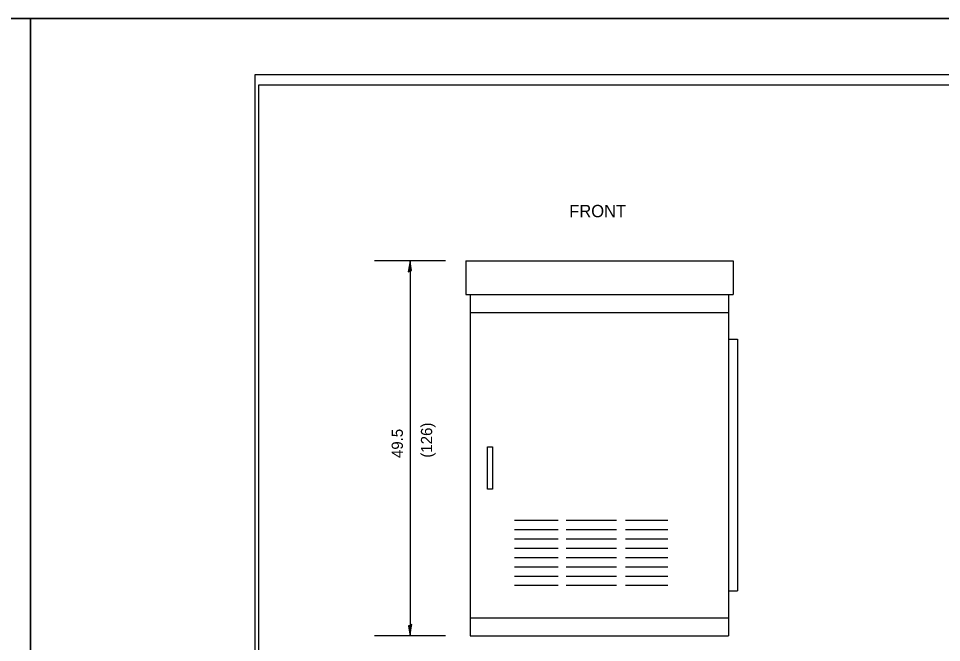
# Model space of a CAD drawing. Extents: x 17216 to 18874, y 6612 to 8544.
# Drawn here: x 18191.7 to 18356, y 8433.2 to 8544.4 of the extents above; entities that cross this region are included whole.
import ezdxf

# ---------------------------------------------------------------- set-up
doc = ezdxf.new("R2010")
doc.units = 0
for name, color, linetype in [('Design_EX_Roadway Dimensions', 7, 'Continuous'), ('Design_EX_Roadway Notes', 7, 'Continuous'), ('Level 48', 7, 'Continuous'), ('Sheets_50 Reference Boundary', 7, 'Continuous'), ('Sheets_General Details', 7, 'Continuous'), ('Sheets_Printer Plotting Border', 7, 'Continuous'), ('Signals_PR_Foundations', 7, 'Continuous')]:
    doc.layers.add(name, color=color, linetype=linetype)

msp = doc.modelspace()

# ---------------------------------------------------------------- linework, layer by layer
at = {"layer": 'Design_EX_Roadway Dimensions'}
for p, q in [((18267.7, 8501.23), (18255.05, 8501.23)), ((18261.38, 8501.23), (18261.38, 8434.41)), ((18267.7, 8434.41), (18255.05, 8434.41))]:
    msp.add_line(p, q, dxfattribs=at)
for points in [[(18261.35, 8499.4), (18261.62, 8499.46), (18261.51, 8500.23), (18261.38, 8501.23), (18261.23, 8500.17), (18261.07, 8499.23), (18261.35, 8499.4), (18261.53, 8499.48), (18261.38, 8500.56), (18261.17, 8499.38), (18261.4, 8499.55), (18261.37, 8500.05), (18261.3, 8499.57)], [(18261.4, 8436.24), (18261.13, 8436.18), (18261.25, 8435.4), (18261.38, 8434.41), (18261.52, 8435.47), (18261.69, 8436.41), (18261.4, 8436.24), (18261.22, 8436.16), (18261.38, 8435.08), (18261.59, 8436.26), (18261.35, 8436.09), (18261.39, 8435.59), (18261.46, 8436.07)]]:
    msp.add_lwpolyline(points, dxfattribs=at)
at = {"layer": 'Level 48'}
for points in [[(17513.85, 8544.37), (18193.85, 8544.37), (18193.85, 8104.37), (17513.85, 8104.37)], [(18193.85, 8544.37), (18873.85, 8544.37), (18873.85, 8104.37), (18193.85, 8104.37)]]:
    msp.add_lwpolyline(points, close=True, dxfattribs=at)
at = {"layer": 'Sheets_50 Reference Boundary'}
msp.add_lwpolyline([(18233.85, 8534.37), (18863.85, 8534.37), (18863.85, 8134.37), (18233.85, 8134.37)], close=True, dxfattribs=at)
at = {"layer": 'Sheets_General Details'}
for p, q in [((18193.85, 8544.37), (17513.85, 8544.37)), ((18193.85, 8104.37), (18193.85, 8544.37)), ((18193.85, 8544.37), (18193.85, 8104.37)), ((18873.85, 8544.37), (18193.85, 8544.37))]:
    msp.add_line(p, q, dxfattribs=at)
msp.add_lwpolyline([(18233.85, 8534.37), (18863.85, 8534.37), (18863.85, 8114.37), (18233.85, 8114.37)], close=True, dxfattribs=at)
msp.add_lwpolyline([(18234.45, 8532.57), (18546.35, 8532.57), (18546.35, 8336.87), (18234.45, 8336.87), (18234.45, 8532.57)], dxfattribs=at)
at = {"layer": 'Sheets_Printer Plotting Border'}
for points in [[(17513.85, 8104.37), (18193.85, 8104.37), (18193.85, 8544.37), (17513.85, 8544.37)], [(18193.85, 8104.37), (18873.85, 8104.37), (18873.85, 8544.37), (18193.85, 8544.37)]]:
    msp.add_lwpolyline(points, close=True, dxfattribs=at)
at = {"layer": 'Signals_PR_Foundations'}
for p, q in [((18271.3, 8501.23), (18271.3, 8495.23)), ((18271.3, 8501.23), (18318.87, 8501.23)), ((18318.87, 8501.23), (18318.87, 8495.23)), ((18271.3, 8495.23), (18318.87, 8495.23)), ((18272.1, 8495.23), (18272.1, 8434.41)), ((18318.07, 8495.23), (18318.07, 8434.41)), ((18272.1, 8492.03), (18318.07, 8492.03)), ((18318.07, 8487.23), (18319.67, 8487.23)), ((18319.67, 8487.23), (18319.67, 8442.41)), ((18279.99, 8454.99), (18287.75, 8454.99)), ((18289.18, 8454.99), (18298.14, 8454.99)), ((18299.72, 8454.99), (18307.29, 8454.99)), ((18279.99, 8453.34), (18287.75, 8453.34)), ((18289.18, 8453.34), (18298.14, 8453.34)), ((18299.72, 8453.34), (18307.29, 8453.34)), ((18279.99, 8451.68), (18287.75, 8451.68)), ((18289.18, 8451.68), (18298.14, 8451.68)), ((18299.72, 8451.68), (18307.29, 8451.68)), ((18279.99, 8450.03), (18287.75, 8450.03)), ((18289.18, 8450.03), (18298.14, 8450.03)), ((18299.72, 8450.03), (18307.29, 8450.03)), ((18279.99, 8448.37), (18287.75, 8448.37)), ((18289.18, 8448.37), (18298.14, 8448.37)), ((18299.72, 8448.37), (18307.29, 8448.37)), ((18279.99, 8446.72), (18287.75, 8446.72)), ((18289.18, 8446.72), (18298.14, 8446.72)), ((18299.72, 8446.72), (18307.29, 8446.72)), ((18279.99, 8445.07), (18287.75, 8445.07)), ((18289.18, 8445.07), (18298.14, 8445.07)), ((18299.72, 8445.07), (18307.29, 8445.07)), ((18279.99, 8443.42), (18287.75, 8443.42)), ((18289.18, 8443.42), (18298.14, 8443.42)), ((18299.72, 8443.42), (18307.29, 8443.42)), ((18318.07, 8442.41), (18319.67, 8442.41)), ((18272.1, 8437.61), (18318.07, 8437.61)), ((18272.1, 8434.41), (18318.07, 8434.41))]:
    msp.add_line(p, q, dxfattribs=at)
msp.add_lwpolyline([(18275.16, 8468.07), (18276.05, 8468.07), (18276.05, 8460.55), (18275.16, 8460.55)], close=True, dxfattribs=at)

# ---------------------------------------------------------------- texts
at = {"layer": 'Design_EX_Roadway Dimensions'}
for s, p in [('(126)', (18265.32, 8466.15)), ('49.5', (18260.11, 8466.08))]:
    msp.add_text(s, height=2, rotation=90, dxfattribs=at).set_placement(p)
at = {"layer": 'Design_EX_Roadway Notes'}
msp.add_text('FRONT', height=2.199, dxfattribs=at).set_placement((18289.71, 8508.97))

doc.saveas('drawing.dxf')
